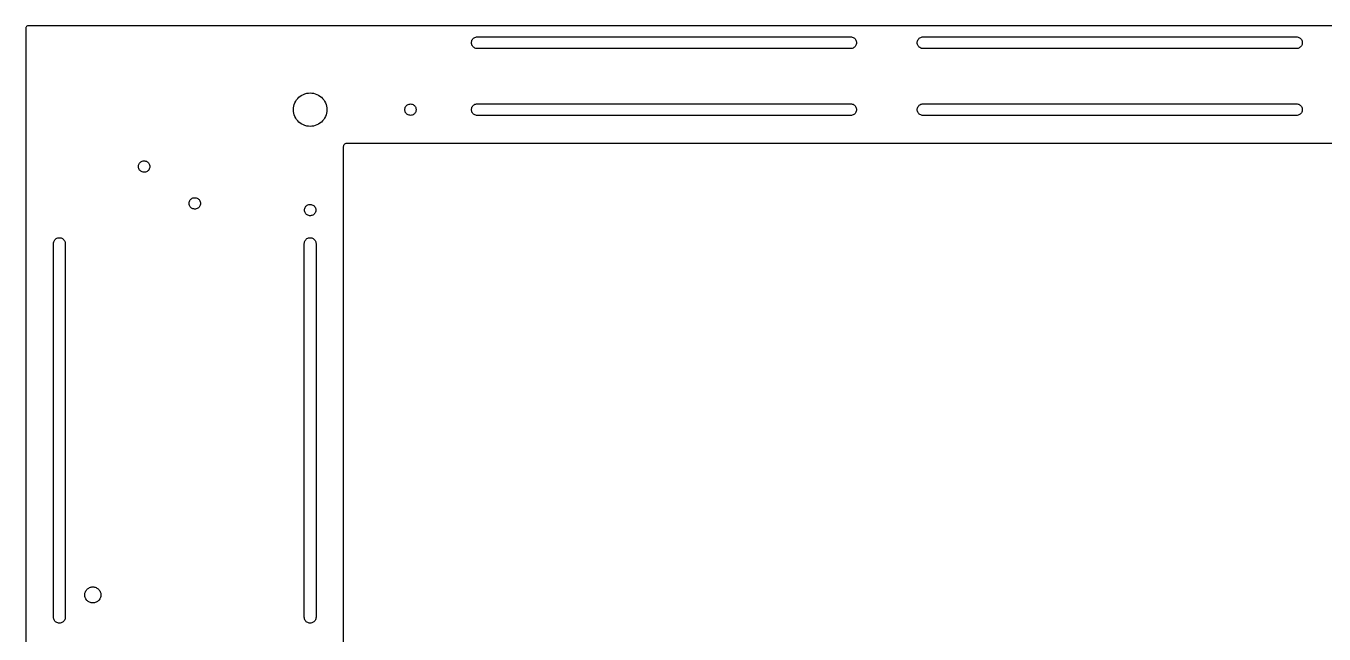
# Model space of a CAD drawing. Header units: metres. Extents: x -325 to 325, y -232 to 248.
# Drawn here: x -325 to 63.2, y 65.8 to 247.5 of the extents above; entities that cross this region are included whole.
import ezdxf

# ---------------------------------------------------------------- set-up
doc = ezdxf.new("R2010")
doc.units = ezdxf.units.M

msp = doc.modelspace()

# ---------------------------------------------------------------- linework, layer by layer
for p, q in [((-324.962, 247.191), (-325, 247)), ((-325, 247), (-325, -232)), ((-324.854, 247.354), (-324.962, 247.191)), ((-324.691, 247.462), (-324.854, 247.354)), ((-324.5, 247.5), (-324.691, 247.462)), ((324.5, 247.5), (-324.5, 247.5)), ((-191.75, 242.5), (-191.732, 242.749)), ((-191.732, 242.251), (-191.75, 242.5)), ((-191.732, 242.749), (-191.679, 242.993)), ((-191.679, 242.007), (-191.732, 242.251)), ((-191.679, 242.993), (-191.592, 243.227)), ((-191.592, 241.773), (-191.679, 242.007)), ((-191.592, 243.227), (-191.472, 243.446)), ((-191.472, 241.554), (-191.592, 241.773)), ((-191.472, 243.446), (-191.323, 243.646)), ((-191.323, 241.354), (-191.472, 241.554)), ((-191.323, 243.646), (-191.146, 243.823)), ((-191.146, 241.177), (-191.323, 241.354)), ((-191.146, 243.823), (-190.946, 243.972)), ((-190.946, 241.028), (-191.146, 241.177)), ((-190.946, 243.972), (-190.727, 244.092)), ((-190.727, 240.908), (-190.946, 241.028)), ((-190.727, 244.092), (-190.493, 244.179)), ((-190.493, 240.821), (-190.727, 240.908)), ((-190.493, 244.179), (-190.249, 244.232)), ((-190.249, 240.768), (-190.493, 240.821)), ((-190.249, 244.232), (-190, 244.25)), ((-190, 240.75), (-190.249, 240.768)), ((-190, 244.25), (-78.3333, 244.25)), ((-78.3333, 240.75), (-190, 240.75)), ((-78.3333, 244.25), (-78.0843, 244.232)), ((-78.0843, 240.768), (-78.3333, 240.75)), ((-78.0843, 244.232), (-77.8403, 244.179)), ((-77.8403, 240.821), (-78.0843, 240.768)), ((-77.8403, 244.179), (-77.6064, 244.092)), ((-77.6064, 240.908), (-77.8403, 240.821)), ((-77.6064, 244.092), (-77.3872, 243.972)), ((-77.3872, 241.028), (-77.6064, 240.908)), ((-77.3872, 243.972), (-77.1873, 243.823)), ((-77.1873, 241.177), (-77.3872, 241.028)), ((-77.1873, 243.823), (-77.0108, 243.646)), ((-77.0108, 241.354), (-77.1873, 241.177)), ((-77.0108, 243.646), (-76.8611, 243.446)), ((-76.8611, 241.554), (-77.0108, 241.354)), ((-76.8611, 243.446), (-76.7415, 243.227)), ((-76.7415, 241.773), (-76.8611, 241.554)), ((-76.7415, 243.227), (-76.6542, 242.993)), ((-76.6542, 242.007), (-76.7415, 241.773)), ((-76.6542, 242.993), (-76.6011, 242.749)), ((-76.6011, 242.251), (-76.6542, 242.007)), ((-76.6011, 242.749), (-76.5833, 242.5)), ((-76.5833, 242.5), (-76.6011, 242.251)), ((-58.4167, 242.5), (-58.3988, 242.749)), ((-58.3988, 242.251), (-58.4167, 242.5)), ((-58.3988, 242.749), (-58.3458, 242.993)), ((-58.3458, 242.007), (-58.3988, 242.251)), ((-58.3458, 242.993), (-58.2585, 243.227)), ((-58.2585, 241.773), (-58.3458, 242.007)), ((-58.2585, 243.227), (-58.1389, 243.446)), ((-58.1389, 241.554), (-58.2585, 241.773)), ((-58.1389, 243.446), (-57.9892, 243.646)), ((-57.9892, 241.354), (-58.1389, 241.554)), ((-57.9892, 243.646), (-57.8127, 243.823)), ((-57.8127, 241.177), (-57.9892, 241.354)), ((-57.8127, 243.823), (-57.6128, 243.972)), ((-57.6128, 241.028), (-57.8127, 241.177)), ((-57.6128, 243.972), (-57.3936, 244.092)), ((-57.3936, 240.908), (-57.6128, 241.028)), ((-57.3936, 244.092), (-57.1597, 244.179)), ((-57.1597, 240.821), (-57.3936, 240.908)), ((-57.1597, 244.179), (-56.9157, 244.232)), ((-56.9157, 240.768), (-57.1597, 240.821)), ((-56.9157, 244.232), (-56.6667, 244.25)), ((-56.6667, 240.75), (-56.9157, 240.768)), ((-56.6667, 244.25), (55, 244.25)), ((55, 240.75), (-56.6667, 240.75)), ((55, 244.25), (55.249, 244.232)), ((55.249, 240.768), (55, 240.75)), ((55.249, 244.232), (55.493, 244.179)), ((55.493, 240.821), (55.249, 240.768)), ((55.493, 244.179), (55.727, 244.092)), ((55.727, 240.908), (55.493, 240.821)), ((55.727, 244.092), (55.9461, 243.972)), ((55.9461, 241.028), (55.727, 240.908)), ((55.9461, 243.972), (56.146, 243.823)), ((56.146, 241.177), (55.9461, 241.028)), ((56.146, 243.823), (56.3226, 243.646)), ((56.3226, 241.354), (56.146, 241.177)), ((56.3226, 243.646), (56.4722, 243.446)), ((56.4722, 241.554), (56.3226, 241.354)), ((56.4722, 243.446), (56.5918, 243.227)), ((56.5918, 241.773), (56.4722, 241.554)), ((56.5918, 243.227), (56.6791, 242.993)), ((56.6791, 242.007), (56.5918, 241.773)), ((56.6791, 242.993), (56.7322, 242.749)), ((56.7322, 242.251), (56.6791, 242.007)), ((56.7322, 242.749), (56.75, 242.5)), ((56.75, 242.5), (56.7322, 242.251)), ((-244.33, 225), (-244.045, 225.439)), ((-244.045, 225.439), (-243.716, 225.846)), ((-243.716, 225.846), (-243.346, 226.216)), ((-243.346, 226.216), (-242.939, 226.545)), ((-242.939, 226.545), (-242.5, 226.83)), ((-242.5, 226.83), (-242.034, 227.068)), ((-242.034, 227.068), (-241.545, 227.255)), ((-241.545, 227.255), (-241.04, 227.391)), ((-241.04, 227.391), (-240.523, 227.473)), ((-240.523, 227.473), (-240, 227.5)), ((-240, 227.5), (-239.477, 227.473)), ((-239.477, 227.473), (-238.96, 227.391)), ((-238.96, 227.391), (-238.455, 227.255)), ((-238.455, 227.255), (-237.966, 227.068)), ((-237.966, 227.068), (-237.5, 226.83)), ((-237.5, 226.83), (-237.061, 226.545)), ((-237.061, 226.545), (-236.654, 226.216)), ((-236.654, 226.216), (-236.284, 225.846)), ((-236.284, 225.846), (-235.955, 225.439)), ((-235.955, 225.439), (-235.67, 225)), ((-245, 222.5), (-244.973, 223.023)), ((-244.973, 221.977), (-245, 222.5)), ((-244.973, 223.023), (-244.891, 223.54)), ((-244.891, 221.46), (-244.973, 221.977)), ((-244.891, 223.54), (-244.755, 224.045)), ((-244.755, 220.955), (-244.891, 221.46)), ((-244.755, 224.045), (-244.568, 224.534)), ((-244.568, 224.534), (-244.33, 225)), ((-235.67, 225), (-235.432, 224.534)), ((-235.432, 224.534), (-235.245, 224.045)), ((-235.245, 224.045), (-235.109, 223.54)), ((-235.109, 221.46), (-235.245, 220.955)), ((-235.109, 223.54), (-235.027, 223.023)), ((-235.027, 221.977), (-235.109, 221.46)), ((-235.027, 223.023), (-235, 222.5)), ((-235, 222.5), (-235.027, 221.977)), ((-211.7, 222.5), (-211.682, 222.748)), ((-211.682, 222.252), (-211.7, 222.5)), ((-211.682, 222.748), (-211.628, 222.99)), ((-211.628, 222.01), (-211.682, 222.252)), ((-211.628, 222.99), (-211.539, 223.222)), ((-211.539, 221.778), (-211.628, 222.01)), ((-211.539, 223.222), (-211.418, 223.438)), ((-211.418, 221.562), (-211.539, 221.778)), ((-211.418, 223.438), (-211.266, 223.634)), ((-211.266, 221.366), (-211.418, 221.562)), ((-211.266, 223.634), (-211.087, 223.807)), ((-211.087, 221.193), (-211.266, 221.366)), ((-211.087, 223.807), (-210.886, 223.951)), ((-210.886, 223.951), (-210.665, 224.065)), ((-210.665, 224.065), (-210.43, 224.145)), ((-210.43, 224.145), (-210.186, 224.19)), ((-210.186, 224.19), (-209.938, 224.199)), ((-209.938, 224.199), (-209.691, 224.172)), ((-209.691, 224.172), (-209.451, 224.109)), ((-209.451, 224.109), (-209.223, 224.012)), ((-209.223, 224.012), (-209.011, 223.883)), ((-209.011, 223.883), (-208.82, 223.724)), ((-208.82, 223.724), (-208.654, 223.539)), ((-208.654, 221.461), (-208.82, 221.276)), ((-208.654, 223.539), (-208.518, 223.332)), ((-208.518, 221.668), (-208.654, 221.461)), ((-208.518, 223.332), (-208.412, 223.107)), ((-208.412, 221.893), (-208.518, 221.668)), ((-208.412, 223.107), (-208.341, 222.87)), ((-208.341, 222.13), (-208.412, 221.893)), ((-208.341, 222.87), (-208.305, 222.624)), ((-208.305, 222.376), (-208.341, 222.13)), ((-208.305, 222.624), (-208.305, 222.376)), ((-191.75, 222.5), (-191.732, 222.749)), ((-191.732, 222.251), (-191.75, 222.5)), ((-191.732, 222.749), (-191.679, 222.993)), ((-191.679, 222.007), (-191.732, 222.251)), ((-191.679, 222.993), (-191.592, 223.227)), ((-191.592, 221.773), (-191.679, 222.007)), ((-191.592, 223.227), (-191.472, 223.446)), ((-191.472, 221.554), (-191.592, 221.773)), ((-191.472, 223.446), (-191.323, 223.646)), ((-191.323, 221.354), (-191.472, 221.554)), ((-191.323, 223.646), (-191.146, 223.823)), ((-191.146, 221.177), (-191.323, 221.354)), ((-191.146, 223.823), (-190.946, 223.972)), ((-190.946, 223.972), (-190.727, 224.092)), ((-190.727, 224.092), (-190.493, 224.179)), ((-190.493, 224.179), (-190.249, 224.232)), ((-190.249, 224.232), (-190, 224.25)), ((-190, 224.25), (-78.3333, 224.25)), ((-78.3333, 224.25), (-78.0843, 224.232)), ((-78.0843, 224.232), (-77.8403, 224.179)), ((-77.8403, 224.179), (-77.6064, 224.092)), ((-77.6064, 224.092), (-77.3872, 223.972)), ((-77.3872, 223.972), (-77.1873, 223.823)), ((-77.1873, 223.823), (-77.0108, 223.646)), ((-77.0108, 221.354), (-77.1873, 221.177)), ((-77.0108, 223.646), (-76.8611, 223.446)), ((-76.8611, 221.554), (-77.0108, 221.354)), ((-76.8611, 223.446), (-76.7415, 223.227)), ((-76.7415, 221.773), (-76.8611, 221.554)), ((-76.7415, 223.227), (-76.6542, 222.993)), ((-76.6542, 222.007), (-76.7415, 221.773)), ((-76.6542, 222.993), (-76.6011, 222.749)), ((-76.6011, 222.251), (-76.6542, 222.007)), ((-76.6011, 222.749), (-76.5833, 222.5)), ((-76.5833, 222.5), (-76.6011, 222.251)), ((-58.4167, 222.5), (-58.3988, 222.749)), ((-58.3988, 222.251), (-58.4167, 222.5)), ((-58.3988, 222.749), (-58.3458, 222.993)), ((-58.3458, 222.007), (-58.3988, 222.251)), ((-58.3458, 222.993), (-58.2585, 223.227)), ((-58.2585, 221.773), (-58.3458, 222.007)), ((-58.2585, 223.227), (-58.1389, 223.446)), ((-58.1389, 221.554), (-58.2585, 221.773)), ((-58.1389, 223.446), (-57.9892, 223.646)), ((-57.9892, 221.354), (-58.1389, 221.554)), ((-57.9892, 223.646), (-57.8127, 223.823)), ((-57.8127, 221.177), (-57.9892, 221.354)), ((-57.8127, 223.823), (-57.6128, 223.972)), ((-57.6128, 223.972), (-57.3936, 224.092)), ((-57.3936, 224.092), (-57.1597, 224.179)), ((-57.1597, 224.179), (-56.9157, 224.232)), ((-56.9157, 224.232), (-56.6667, 224.25)), ((-56.6667, 224.25), (55, 224.25)), ((55, 224.25), (55.249, 224.232)), ((55.249, 224.232), (55.493, 224.179)), ((55.493, 224.179), (55.727, 224.092)), ((55.727, 224.092), (55.9461, 223.972)), ((55.9461, 223.972), (56.146, 223.823)), ((56.146, 223.823), (56.3226, 223.646)), ((56.3226, 221.354), (56.146, 221.177)), ((56.3226, 223.646), (56.4722, 223.446)), ((56.4722, 221.554), (56.3226, 221.354)), ((56.4722, 223.446), (56.5918, 223.227)), ((56.5918, 221.773), (56.4722, 221.554)), ((56.5918, 223.227), (56.6791, 222.993)), ((56.6791, 222.007), (56.5918, 221.773)), ((56.6791, 222.993), (56.7322, 222.749)), ((56.7322, 222.251), (56.6791, 222.007)), ((56.7322, 222.749), (56.75, 222.5)), ((56.75, 222.5), (56.7322, 222.251)), ((-244.568, 220.466), (-244.755, 220.955)), ((-244.33, 220), (-244.568, 220.466)), ((-244.045, 219.561), (-244.33, 220)), ((-243.716, 219.154), (-244.045, 219.561)), ((-243.346, 218.784), (-243.716, 219.154)), ((-242.939, 218.455), (-243.346, 218.784)), ((-242.5, 218.17), (-242.939, 218.455)), ((-242.034, 217.932), (-242.5, 218.17)), ((-241.545, 217.745), (-242.034, 217.932)), ((-241.04, 217.609), (-241.545, 217.745)), ((-240.523, 217.527), (-241.04, 217.609)), ((-240, 217.5), (-240.523, 217.527)), ((-239.477, 217.527), (-240, 217.5)), ((-238.96, 217.609), (-239.477, 217.527)), ((-238.455, 217.745), (-238.96, 217.609)), ((-237.966, 217.932), (-238.455, 217.745)), ((-237.5, 218.17), (-237.966, 217.932)), ((-237.061, 218.455), (-237.5, 218.17)), ((-236.654, 218.784), (-237.061, 218.455)), ((-236.284, 219.154), (-236.654, 218.784)), ((-235.955, 219.561), (-236.284, 219.154)), ((-235.67, 220), (-235.955, 219.561)), ((-235.432, 220.466), (-235.67, 220)), ((-235.245, 220.955), (-235.432, 220.466)), ((-210.886, 221.049), (-211.087, 221.193)), ((-210.665, 220.935), (-210.886, 221.049)), ((-210.43, 220.855), (-210.665, 220.935)), ((-210.186, 220.81), (-210.43, 220.855)), ((-209.938, 220.801), (-210.186, 220.81)), ((-209.691, 220.828), (-209.938, 220.801)), ((-209.451, 220.891), (-209.691, 220.828)), ((-209.223, 220.988), (-209.451, 220.891)), ((-209.011, 221.117), (-209.223, 220.988)), ((-208.82, 221.276), (-209.011, 221.117)), ((-190.946, 221.028), (-191.146, 221.177)), ((-190.727, 220.908), (-190.946, 221.028)), ((-190.493, 220.821), (-190.727, 220.908)), ((-190.249, 220.768), (-190.493, 220.821)), ((-190, 220.75), (-190.249, 220.768)), ((-78.3333, 220.75), (-190, 220.75)), ((-78.0843, 220.768), (-78.3333, 220.75)), ((-77.8403, 220.821), (-78.0843, 220.768)), ((-77.6064, 220.908), (-77.8403, 220.821)), ((-77.3872, 221.028), (-77.6064, 220.908)), ((-77.1873, 221.177), (-77.3872, 221.028)), ((-57.6128, 221.028), (-57.8127, 221.177)), ((-57.3936, 220.908), (-57.6128, 221.028)), ((-57.1597, 220.821), (-57.3936, 220.908)), ((-56.9157, 220.768), (-57.1597, 220.821)), ((-56.6667, 220.75), (-56.9157, 220.768)), ((55, 220.75), (-56.6667, 220.75)), ((55.249, 220.768), (55, 220.75)), ((55.493, 220.821), (55.249, 220.768)), ((55.727, 220.908), (55.493, 220.821)), ((55.9461, 221.028), (55.727, 220.908)), ((56.146, 221.177), (55.9461, 221.028)), ((-230, 211.5), (-229.975, 211.723)), ((-230, -211.5), (-230, 211.5)), ((-229.975, 211.723), (-229.901, 211.934)), ((-229.901, 211.934), (-229.782, 212.123)), ((-229.782, 212.123), (-229.623, 212.282)), ((-229.623, 212.282), (-229.434, 212.401)), ((-229.434, 212.401), (-229.223, 212.475)), ((-229.223, 212.475), (-229, 212.5)), ((-229, 212.5), (229, 212.5)), ((-291.345, 205.624), (-291.309, 205.87)), ((-291.309, 205.87), (-291.238, 206.107)), ((-291.238, 206.107), (-291.132, 206.332)), ((-291.132, 206.332), (-290.996, 206.539)), ((-290.996, 206.539), (-290.83, 206.724)), ((-290.83, 206.724), (-290.639, 206.883)), ((-290.639, 206.883), (-290.427, 207.012)), ((-290.427, 207.012), (-290.199, 207.109)), ((-290.199, 207.109), (-289.959, 207.172)), ((-289.959, 207.172), (-289.712, 207.199)), ((-289.712, 207.199), (-289.464, 207.19)), ((-289.464, 207.19), (-289.22, 207.145)), ((-289.22, 207.145), (-288.985, 207.065)), ((-288.985, 207.065), (-288.764, 206.951)), ((-288.764, 206.951), (-288.563, 206.807)), ((-288.563, 206.807), (-288.384, 206.634)), ((-288.384, 206.634), (-288.232, 206.438)), ((-288.232, 206.438), (-288.111, 206.222)), ((-288.111, 206.222), (-288.022, 205.99)), ((-288.022, 205.99), (-287.968, 205.748)), ((-291.345, 205.376), (-291.345, 205.624)), ((-291.309, 205.13), (-291.345, 205.376)), ((-291.238, 204.893), (-291.309, 205.13)), ((-291.132, 204.668), (-291.238, 204.893)), ((-290.996, 204.461), (-291.132, 204.668)), ((-290.83, 204.276), (-290.996, 204.461)), ((-290.639, 204.117), (-290.83, 204.276)), ((-290.427, 203.988), (-290.639, 204.117)), ((-290.199, 203.891), (-290.427, 203.988)), ((-289.959, 203.828), (-290.199, 203.891)), ((-289.712, 203.801), (-289.959, 203.828)), ((-289.464, 203.81), (-289.712, 203.801)), ((-289.22, 203.855), (-289.464, 203.81)), ((-288.985, 203.935), (-289.22, 203.855)), ((-288.764, 204.049), (-288.985, 203.935)), ((-288.563, 204.193), (-288.764, 204.049)), ((-288.384, 204.366), (-288.563, 204.193)), ((-288.232, 204.562), (-288.384, 204.366)), ((-288.111, 204.778), (-288.232, 204.562)), ((-288.022, 205.01), (-288.111, 204.778)), ((-287.968, 205.252), (-288.022, 205.01)), ((-287.968, 205.748), (-287.95, 205.5)), ((-287.95, 205.5), (-287.968, 205.252)), ((-276.195, 194.624), (-276.159, 194.87)), ((-276.195, 194.376), (-276.195, 194.624)), ((-276.159, 194.13), (-276.195, 194.376)), ((-276.159, 194.87), (-276.088, 195.107)), ((-276.088, 193.893), (-276.159, 194.13)), ((-276.088, 195.107), (-275.982, 195.332)), ((-275.982, 195.332), (-275.846, 195.539)), ((-275.846, 195.539), (-275.68, 195.724)), ((-275.68, 195.724), (-275.489, 195.883)), ((-275.489, 195.883), (-275.277, 196.012)), ((-275.277, 196.012), (-275.049, 196.109)), ((-275.049, 196.109), (-274.809, 196.172)), ((-274.809, 196.172), (-274.562, 196.199)), ((-274.562, 196.199), (-274.314, 196.19)), ((-274.314, 196.19), (-274.07, 196.145)), ((-274.07, 196.145), (-273.835, 196.065)), ((-273.835, 196.065), (-273.614, 195.951)), ((-273.614, 195.951), (-273.413, 195.807)), ((-273.413, 195.807), (-273.234, 195.634)), ((-273.234, 195.634), (-273.082, 195.438)), ((-273.082, 195.438), (-272.961, 195.222)), ((-272.961, 195.222), (-272.872, 194.99)), ((-272.872, 194.99), (-272.818, 194.748)), ((-272.818, 194.252), (-272.872, 194.01)), ((-272.818, 194.748), (-272.8, 194.5)), ((-272.8, 194.5), (-272.818, 194.252)), ((-240.665, 194.065), (-240.43, 194.145)), ((-240.43, 194.145), (-240.186, 194.19)), ((-240.186, 194.19), (-239.938, 194.199)), ((-239.938, 194.199), (-239.691, 194.172)), ((-239.691, 194.172), (-239.451, 194.109)), ((-275.982, 193.668), (-276.088, 193.893)), ((-275.846, 193.461), (-275.982, 193.668)), ((-275.68, 193.276), (-275.846, 193.461)), ((-275.489, 193.117), (-275.68, 193.276)), ((-275.277, 192.988), (-275.489, 193.117)), ((-275.049, 192.891), (-275.277, 192.988)), ((-274.809, 192.828), (-275.049, 192.891)), ((-274.562, 192.801), (-274.809, 192.828)), ((-274.314, 192.81), (-274.562, 192.801)), ((-274.07, 192.855), (-274.314, 192.81)), ((-273.835, 192.935), (-274.07, 192.855)), ((-273.614, 193.049), (-273.835, 192.935)), ((-273.413, 193.193), (-273.614, 193.049)), ((-273.234, 193.366), (-273.413, 193.193)), ((-273.082, 193.562), (-273.234, 193.366)), ((-272.961, 193.778), (-273.082, 193.562)), ((-272.872, 194.01), (-272.961, 193.778)), ((-241.7, 192.5), (-241.682, 192.748)), ((-241.682, 192.252), (-241.7, 192.5)), ((-241.682, 192.748), (-241.628, 192.99)), ((-241.628, 192.01), (-241.682, 192.252)), ((-241.628, 192.99), (-241.539, 193.222)), ((-241.539, 191.778), (-241.628, 192.01)), ((-241.539, 193.222), (-241.418, 193.438)), ((-241.418, 191.562), (-241.539, 191.778)), ((-241.418, 193.438), (-241.266, 193.634)), ((-241.266, 191.366), (-241.418, 191.562)), ((-241.266, 193.634), (-241.087, 193.807)), ((-241.087, 191.193), (-241.266, 191.366)), ((-241.087, 193.807), (-240.886, 193.951)), ((-240.886, 191.049), (-241.087, 191.193)), ((-240.886, 193.951), (-240.665, 194.065)), ((-240.665, 190.935), (-240.886, 191.049)), ((-240.43, 190.855), (-240.665, 190.935)), ((-240.186, 190.81), (-240.43, 190.855)), ((-239.938, 190.801), (-240.186, 190.81)), ((-239.691, 190.828), (-239.938, 190.801)), ((-239.451, 190.891), (-239.691, 190.828)), ((-239.451, 194.109), (-239.223, 194.012)), ((-239.223, 190.988), (-239.451, 190.891)), ((-239.223, 194.012), (-239.011, 193.883)), ((-239.011, 191.117), (-239.223, 190.988)), ((-239.011, 193.883), (-238.82, 193.724)), ((-238.82, 191.276), (-239.011, 191.117)), ((-238.82, 193.724), (-238.654, 193.539)), ((-238.654, 191.461), (-238.82, 191.276)), ((-238.654, 193.539), (-238.518, 193.332)), ((-238.518, 191.668), (-238.654, 191.461)), ((-238.518, 193.332), (-238.412, 193.107)), ((-238.412, 191.893), (-238.518, 191.668)), ((-238.412, 193.107), (-238.341, 192.87)), ((-238.341, 192.13), (-238.412, 191.893)), ((-238.341, 192.87), (-238.305, 192.624)), ((-238.305, 192.376), (-238.341, 192.13)), ((-238.305, 192.624), (-238.305, 192.376)), ((-316.75, 182.5), (-316.732, 182.749)), ((-316.75, 70.8333), (-316.75, 182.5)), ((-316.732, 182.749), (-316.679, 182.993)), ((-316.679, 182.993), (-316.592, 183.227)), ((-316.592, 183.227), (-316.472, 183.446)), ((-316.472, 183.446), (-316.323, 183.646)), ((-316.323, 183.646), (-316.146, 183.823)), ((-316.146, 183.823), (-315.946, 183.972)), ((-315.946, 183.972), (-315.727, 184.092)), ((-315.727, 184.092), (-315.493, 184.179)), ((-315.493, 184.179), (-315.249, 184.232)), ((-315.249, 184.232), (-315, 184.25)), ((-315, 184.25), (-314.751, 184.232)), ((-314.751, 184.232), (-314.507, 184.179)), ((-314.507, 184.179), (-314.273, 184.092)), ((-314.273, 184.092), (-314.054, 183.972)), ((-314.054, 183.972), (-313.854, 183.823)), ((-313.854, 183.823), (-313.677, 183.646)), ((-313.677, 183.646), (-313.528, 183.446)), ((-313.528, 183.446), (-313.408, 183.227)), ((-313.408, 183.227), (-313.321, 182.993)), ((-313.321, 182.993), (-313.268, 182.749)), ((-313.268, 182.749), (-313.25, 182.5)), ((-313.25, 182.5), (-313.25, 70.8333)), ((-241.75, 182.5), (-241.732, 182.749)), ((-241.75, 70.8333), (-241.75, 182.5)), ((-241.732, 182.749), (-241.679, 182.993)), ((-241.679, 182.993), (-241.592, 183.227)), ((-241.592, 183.227), (-241.472, 183.446)), ((-241.472, 183.446), (-241.323, 183.646)), ((-241.323, 183.646), (-241.146, 183.823)), ((-241.146, 183.823), (-240.946, 183.972)), ((-240.946, 183.972), (-240.727, 184.092)), ((-240.727, 184.092), (-240.493, 184.179)), ((-240.493, 184.179), (-240.249, 184.232)), ((-240.249, 184.232), (-240, 184.25)), ((-240, 184.25), (-239.751, 184.232)), ((-239.751, 184.232), (-239.507, 184.179)), ((-239.507, 184.179), (-239.273, 184.092)), ((-239.273, 184.092), (-239.054, 183.972)), ((-239.054, 183.972), (-238.854, 183.823)), ((-238.854, 183.823), (-238.677, 183.646)), ((-238.677, 183.646), (-238.528, 183.446)), ((-238.528, 183.446), (-238.408, 183.227)), ((-238.408, 183.227), (-238.321, 182.993)), ((-238.321, 182.993), (-238.268, 182.749)), ((-238.268, 182.749), (-238.25, 182.5)), ((-238.25, 182.5), (-238.25, 70.8333)), ((-307.4, 77.5), (-307.387, 77.7509)), ((-307.387, 77.7509), (-307.348, 77.999)), ((-307.348, 77.999), (-307.283, 78.2416)), ((-307.283, 78.2416), (-307.193, 78.4762)), ((-307.193, 78.4762), (-307.078, 78.7)), ((-307.078, 78.7), (-306.942, 78.9107)), ((-306.942, 78.9107), (-306.784, 79.1059)), ((-306.784, 79.1059), (-306.606, 79.2835)), ((-306.606, 79.2835), (-306.411, 79.4416)), ((-306.411, 79.4416), (-306.2, 79.5785)), ((-306.2, 79.5785), (-305.976, 79.6925)), ((-305.976, 79.6925), (-305.742, 79.7825)), ((-305.742, 79.7825), (-305.499, 79.8475)), ((-305.499, 79.8475), (-305.251, 79.8869)), ((-305.251, 79.8869), (-305, 79.9)), ((-305, 79.9), (-304.749, 79.8869)), ((-304.749, 79.8869), (-304.501, 79.8475)), ((-304.501, 79.8475), (-304.258, 79.7825)), ((-304.258, 79.7825), (-304.024, 79.6925)), ((-304.024, 79.6925), (-303.8, 79.5785)), ((-303.8, 79.5785), (-303.589, 79.4416)), ((-303.589, 79.4416), (-303.394, 79.2835)), ((-303.394, 79.2835), (-303.216, 79.1059)), ((-303.216, 79.1059), (-303.058, 78.9107)), ((-303.058, 78.9107), (-302.922, 78.7)), ((-302.922, 78.7), (-302.807, 78.4762)), ((-302.807, 78.4762), (-302.717, 78.2416)), ((-302.717, 78.2416), (-302.652, 77.999)), ((-302.652, 77.999), (-302.613, 77.7509)), ((-302.613, 77.7509), (-302.6, 77.5)), ((-307.387, 77.2491), (-307.4, 77.5)), ((-307.348, 77.001), (-307.387, 77.2491)), ((-307.283, 76.7584), (-307.348, 77.001)), ((-307.193, 76.5238), (-307.283, 76.7584)), ((-307.078, 76.3), (-307.193, 76.5238)), ((-306.942, 76.0893), (-307.078, 76.3)), ((-306.784, 75.8941), (-306.942, 76.0893)), ((-306.606, 75.7164), (-306.784, 75.8941)), ((-306.411, 75.5583), (-306.606, 75.7164)), ((-306.2, 75.4215), (-306.411, 75.5583)), ((-305.976, 75.3075), (-306.2, 75.4215)), ((-305.742, 75.2175), (-305.976, 75.3075)), ((-305.499, 75.1524), (-305.742, 75.2175)), ((-305.251, 75.1131), (-305.499, 75.1524)), ((-305, 75.1), (-305.251, 75.1131)), ((-304.749, 75.1131), (-305, 75.1)), ((-304.501, 75.1524), (-304.749, 75.1131)), ((-304.258, 75.2175), (-304.501, 75.1524)), ((-304.024, 75.3075), (-304.258, 75.2175)), ((-303.8, 75.4215), (-304.024, 75.3075)), ((-303.589, 75.5583), (-303.8, 75.4215)), ((-303.394, 75.7164), (-303.589, 75.5583)), ((-303.216, 75.8941), (-303.394, 75.7164)), ((-303.058, 76.0893), (-303.216, 75.8941)), ((-302.922, 76.3), (-303.058, 76.0893)), ((-302.807, 76.5238), (-302.922, 76.3)), ((-302.717, 76.7584), (-302.807, 76.5238)), ((-302.652, 77.001), (-302.717, 76.7584)), ((-302.613, 77.2491), (-302.652, 77.001)), ((-302.6, 77.5), (-302.613, 77.2491)), ((-316.732, 70.5843), (-316.75, 70.8333)), ((-316.679, 70.3403), (-316.732, 70.5843)), ((-316.592, 70.1064), (-316.679, 70.3403)), ((-316.472, 69.8872), (-316.592, 70.1064)), ((-316.323, 69.6873), (-316.472, 69.8872)), ((-313.528, 69.8872), (-313.677, 69.6873)), ((-313.408, 70.1064), (-313.528, 69.8872)), ((-313.321, 70.3403), (-313.408, 70.1064)), ((-313.268, 70.5843), (-313.321, 70.3403)), ((-313.25, 70.8333), (-313.268, 70.5843)), ((-241.732, 70.5843), (-241.75, 70.8333)), ((-241.679, 70.3403), (-241.732, 70.5843)), ((-241.592, 70.1064), (-241.679, 70.3403)), ((-241.472, 69.8872), (-241.592, 70.1064)), ((-241.323, 69.6873), (-241.472, 69.8872)), ((-238.528, 69.8872), (-238.677, 69.6873)), ((-238.408, 70.1064), (-238.528, 69.8872)), ((-238.321, 70.3403), (-238.408, 70.1064)), ((-238.268, 70.5843), (-238.321, 70.3403)), ((-238.25, 70.8333), (-238.268, 70.5843)), ((-316.146, 69.5108), (-316.323, 69.6873)), ((-315.946, 69.3611), (-316.146, 69.5108)), ((-315.727, 69.2415), (-315.946, 69.3611)), ((-315.493, 69.1542), (-315.727, 69.2415)), ((-315.249, 69.1011), (-315.493, 69.1542)), ((-315, 69.0833), (-315.249, 69.1011)), ((-314.751, 69.1011), (-315, 69.0833)), ((-314.507, 69.1542), (-314.751, 69.1011)), ((-314.273, 69.2415), (-314.507, 69.1542)), ((-314.054, 69.3611), (-314.273, 69.2415)), ((-313.854, 69.5108), (-314.054, 69.3611)), ((-313.677, 69.6873), (-313.854, 69.5108)), ((-241.146, 69.5108), (-241.323, 69.6873)), ((-240.946, 69.3611), (-241.146, 69.5108)), ((-240.727, 69.2415), (-240.946, 69.3611)), ((-240.493, 69.1542), (-240.727, 69.2415)), ((-240.249, 69.1011), (-240.493, 69.1542)), ((-240, 69.0833), (-240.249, 69.1011)), ((-239.751, 69.1011), (-240, 69.0833)), ((-239.507, 69.1542), (-239.751, 69.1011)), ((-239.273, 69.2415), (-239.507, 69.1542)), ((-239.054, 69.3611), (-239.273, 69.2415)), ((-238.854, 69.5108), (-239.054, 69.3611)), ((-238.677, 69.6873), (-238.854, 69.5108))]:
    msp.add_line(p, q)

doc.saveas('drawing.dxf')
